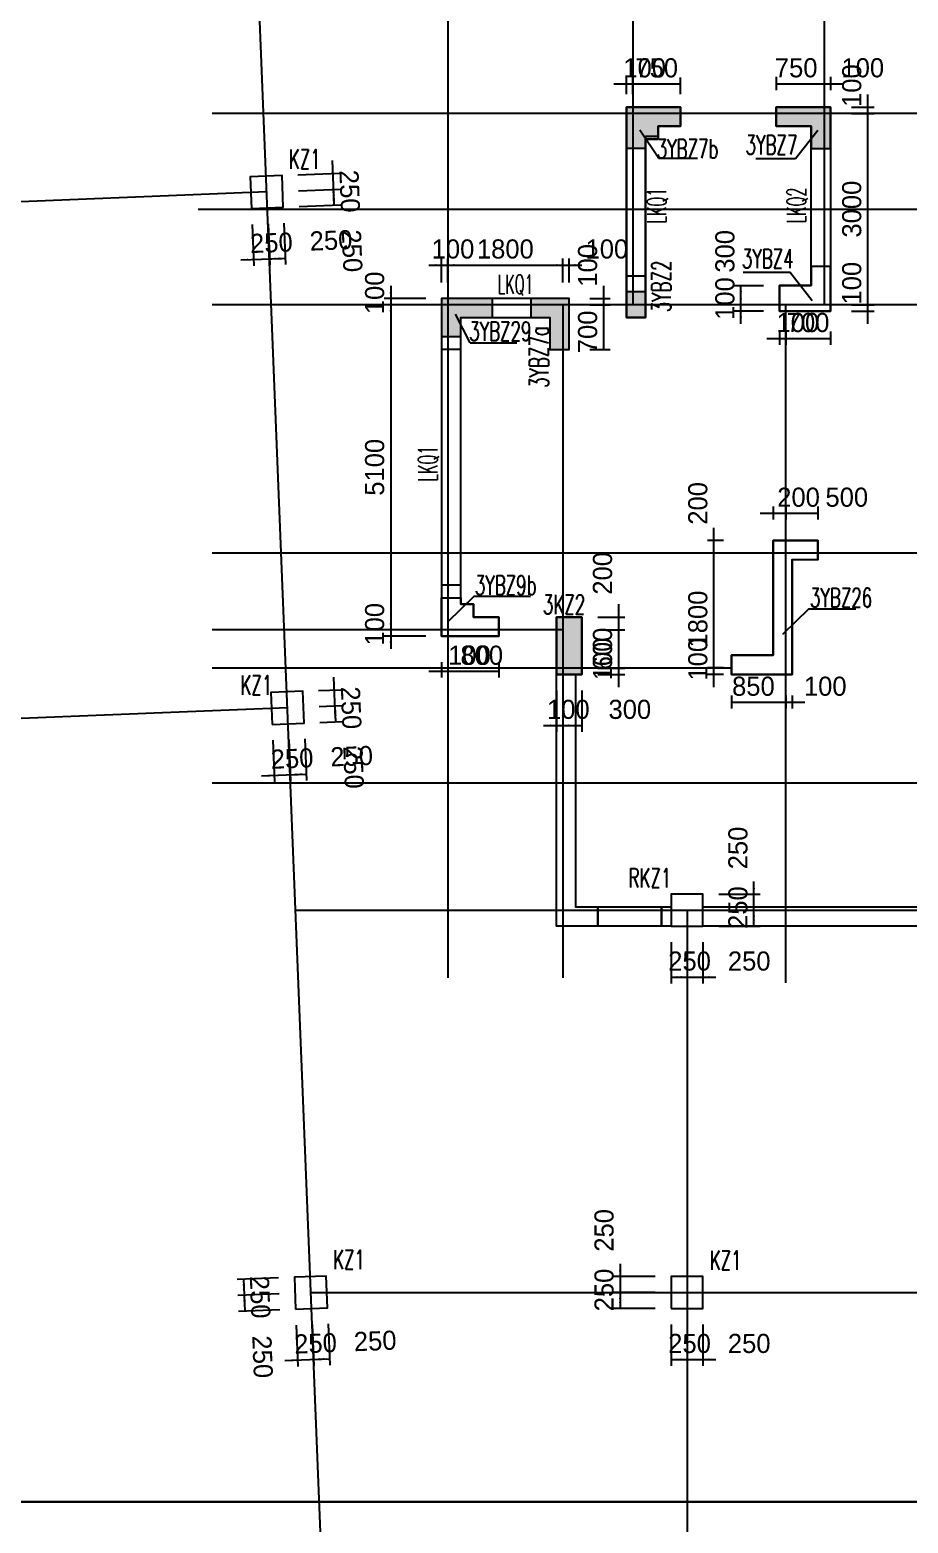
# Model space of a CAD drawing. Extents: x 387171 to 699106, y 11966 to 245688.
# Drawn here: x 484548 to 498327, y 203470 to 226901 of the extents above; entities that cross this region are included whole.
import ezdxf

# ---------------------------------------------------------------- set-up
doc = ezdxf.new("R2010")
doc.units = 0
doc.header["$LTSCALE"] = 100
doc.header["$MEASUREMENT"] = 0
doc.linetypes.add('DASHED', pattern=[19.05, 12.7, -6.35])
for name, color, linetype in [('22000', 2, 'Continuous'), ('b边缘构件', 235, 'Continuous'), ('COLU', 7, 'Continuous'), ('colu-主楼', 7, 'Continuous'), ('COLU_DASH', 9, 'DASHED'), ('DIM', 3, 'Continuous'), ('DOTE', 253, 'Continuous'), ('HATCH', 254, 'Continuous'), ('NUM', 7, 'Continuous'), ('Q-TEXT', 2, 'Continuous'), ('WALL', 3, 'Continuous'), ('wall-主楼', 2, 'Continuous'), ('Y阴影', 254, 'Continuous'), ('小尺寸', 4, 'Continuous'), ('柱', 2, 'Continuous'), ('边缘构件标注', 1, 'Continuous')]:
    doc.layers.add(name, color=color, linetype=linetype)
doc.styles.get("Standard").update_dxf_attribs({"font": 'standard'})
doc.styles.add('tk', font='tk')
doc.dimstyles.get("Standard").update_dxf_attribs({"dimtxt": 300, "dimasz": 100, "dimexe": 100, "dimexo": 250, "dimgap": 100, "dimtad": 0, "dimtoh": 1, "dimdec": 0, "dimdsep": 46, "dimcen": 0.09, "dimclrt": 7, "dimadec": 0, "dimazin": 0, "dimtfac": 1, "dimtdec": 4, "dimtofl": 0, "dimtmove": 0, "dimatfit": 3, "dimfxl": 1, "dimtolj": 1, "dimtzin": 0, "dimarcsym": 0})

# ---------------------------------------------------------------- blocks, each defined once
blk = doc.blocks.new('*D4600')
at = {"layer": '小尺寸', "color": 0, "linetype": 'ByBlock', "lineweight": -2}
for p, q in [((490759, 222587), (490109, 222587)), ((490209, 222587), (490209, 217487)), ((490759, 217487), (490109, 217487))]:
    blk.add_line(p, q, dxfattribs=at)
for points in [[(490209, 222587), (490226, 222487), (490193, 222487)], [(490209, 217487), (490193, 217587), (490226, 217587)]]:
    blk.add_solid(points, dxfattribs=at)
at = {"layer": '小尺寸', "color": 7, "linetype": 'Continuous', "lineweight": -2, "insert": (489959, 220037), "char_height": 300, "width": 775, "attachment_point": 5, "rotation": 90, "style": 'tk'}
blk.add_mtext('5100', dxfattribs=at)
blk = doc.blocks.new('*D931')
at = {"layer": '小尺寸', "color": 0, "linetype": 'ByBlock', "lineweight": -2}
for p, q in [((490209, 217687), (490209, 217187)), ((490759, 217487), (490109, 217487)), ((490759, 217387), (490109, 217387))]:
    blk.add_line(p, q, dxfattribs=at)
for points in [[(490209, 217487), (490193, 217587), (490226, 217587)], [(490209, 217387), (490226, 217287), (490193, 217287)]]:
    blk.add_solid(points, dxfattribs=at)
at = {"layer": '小尺寸', "color": 7, "linetype": 'Continuous', "lineweight": -2, "insert": (489959, 217574), "char_height": 300, "width": 476.67, "attachment_point": 5, "rotation": 90, "style": 'tk'}
blk.add_mtext('100', dxfattribs=at)
blk = doc.blocks.new('*D555')
at = {"layer": '小尺寸', "color": 0, "linetype": 'ByBlock', "lineweight": -2}
for p, q in [((491108, 222937), (491108, 223311)), ((492908, 222937), (492908, 223311)), ((491108, 223211), (492908, 223211))]:
    blk.add_line(p, q, dxfattribs=at)
for points in [[(491108, 223211), (491208, 223227), (491208, 223194)], [(492908, 223211), (492808, 223194), (492808, 223227)]]:
    blk.add_solid(points, dxfattribs=at)
at = {"layer": '小尺寸', "color": 7, "linetype": 'Continuous', "lineweight": -2, "insert": (492008, 223461), "char_height": 300, "width": 690, "attachment_point": 5, "style": 'tk'}
blk.add_mtext('1800', dxfattribs=at)
blk = doc.blocks.new('*D2531')
at = {"layer": '小尺寸', "color": 0, "linetype": 'ByBlock', "lineweight": -2}
for p, q in [((492908, 222937), (492908, 223311)), ((493008, 222937), (493008, 223311)), ((492708, 223211), (493208, 223211))]:
    blk.add_line(p, q, dxfattribs=at)
for points in [[(492908, 223211), (492808, 223194), (492808, 223227)], [(493008, 223211), (493108, 223227), (493108, 223194)]]:
    blk.add_solid(points, dxfattribs=at)
at = {"layer": '小尺寸', "color": 7, "linetype": 'Continuous', "lineweight": -2, "insert": (493601, 223461), "char_height": 300, "width": 476.67, "attachment_point": 5, "style": 'tk'}
blk.add_mtext('100', dxfattribs=at)
blk = doc.blocks.new('*D2086')
at = {"layer": '小尺寸', "color": 0, "linetype": 'ByBlock', "lineweight": -2}
for p, q in [((493458, 217687), (493884, 217687)), ((493784, 217887), (493784, 217287)), ((493458, 217487), (493884, 217487))]:
    blk.add_line(p, q, dxfattribs=at)
for points in [[(493784, 217687), (493767, 217787), (493801, 217787)], [(493784, 217487), (493801, 217387), (493767, 217387)]]:
    blk.add_solid(points, dxfattribs=at)
at = {"layer": '小尺寸', "color": 7, "linetype": 'Continuous', "lineweight": -2, "insert": (493534, 218373), "char_height": 300, "width": 566.67, "attachment_point": 5, "rotation": 90, "style": 'tk'}
blk.add_mtext('200', dxfattribs=at)
blk = doc.blocks.new('*D3045')
at = {"layer": '小尺寸', "color": 0, "linetype": 'ByBlock', "lineweight": -2}
for p, q in [((493458, 217487), (493884, 217487)), ((493784, 217487), (493784, 216887)), ((493458, 216887), (493884, 216887))]:
    blk.add_line(p, q, dxfattribs=at)
for points in [[(493784, 217487), (493801, 217387), (493767, 217387)], [(493784, 216887), (493767, 216987), (493801, 216987)]]:
    blk.add_solid(points, dxfattribs=at)
at = {"layer": '小尺寸', "color": 7, "linetype": 'Continuous', "lineweight": -2, "insert": (493534, 217187), "char_height": 300, "width": 556.67, "attachment_point": 5, "rotation": 90, "style": 'tk'}
blk.add_mtext('600', dxfattribs=at)
blk = doc.blocks.new('*D2911')
at = {"layer": '小尺寸', "color": 0, "linetype": 'ByBlock', "lineweight": -2}
for p, q in [((492809, 216537), (492809, 215887)), ((492909, 216537), (492909, 215887)), ((492609, 215987), (493109, 215987))]:
    blk.add_line(p, q, dxfattribs=at)
for points in [[(492809, 215987), (492709, 215971), (492709, 216004)], [(492909, 215987), (493009, 216004), (493009, 215971)]]:
    blk.add_solid(points, dxfattribs=at)
at = {"layer": '小尺寸', "color": 7, "linetype": 'Continuous', "lineweight": -2, "insert": (492996, 216237), "char_height": 300, "width": 476.67, "attachment_point": 5, "style": 'tk'}
blk.add_mtext('100', dxfattribs=at)
blk = doc.blocks.new('*D3071')
at = {"layer": '小尺寸', "color": 0, "linetype": 'ByBlock', "lineweight": -2}
for p, q in [((492909, 216537), (492909, 215887)), ((493209, 216537), (493209, 215887)), ((492909, 215987), (493209, 215987))]:
    blk.add_line(p, q, dxfattribs=at)
for points in [[(492909, 215987), (493009, 216004), (493009, 215971)], [(493209, 215987), (493109, 215971), (493109, 216004)]]:
    blk.add_solid(points, dxfattribs=at)
at = {"layer": '小尺寸', "color": 7, "linetype": 'Continuous', "lineweight": -2, "insert": (493961, 216237), "char_height": 300, "width": 566.67, "attachment_point": 5, "style": 'tk'}
blk.add_mtext('300', dxfattribs=at)
blk = doc.blocks.new('*D3020')
at = {"layer": '小尺寸', "color": 0, "linetype": 'ByBlock', "lineweight": -2}
for p, q in [((490209, 222887), (490209, 222387)), ((490759, 222687), (490109, 222687)), ((490759, 222587), (490109, 222587))]:
    blk.add_line(p, q, dxfattribs=at)
for points in [[(490209, 222687), (490193, 222787), (490226, 222787)], [(490209, 222587), (490226, 222487), (490193, 222487)]]:
    blk.add_solid(points, dxfattribs=at)
at = {"layer": '小尺寸', "color": 7, "linetype": 'Continuous', "lineweight": -2, "insert": (489959, 222774), "char_height": 300, "width": 476.67, "attachment_point": 5, "rotation": 90, "style": 'tk'}
blk.add_mtext('100', dxfattribs=at)
blk = doc.blocks.new('*D3769')
at = {"layer": '小尺寸', "color": 0, "linetype": 'ByBlock', "lineweight": -2}
for p, q in [((493550, 222887), (493550, 222388)), ((493334, 222687), (493650, 222687)), ((493334, 222588), (493650, 222588))]:
    blk.add_line(p, q, dxfattribs=at)
for points in [[(493550, 222687), (493533, 222787), (493566, 222787)], [(493550, 222588), (493566, 222488), (493533, 222488)]]:
    blk.add_solid(points, dxfattribs=at)
at = {"layer": '小尺寸', "color": 7, "linetype": 'Continuous', "lineweight": -2, "insert": (493300, 223206), "char_height": 300, "width": 476.67, "attachment_point": 5, "rotation": 90, "style": 'tk'}
blk.add_mtext('100', dxfattribs=at)
blk = doc.blocks.new('*D1310')
at = {"layer": '小尺寸', "color": 0, "linetype": 'ByBlock', "lineweight": -2}
for p, q in [((493334, 222588), (493650, 222588)), ((493550, 222588), (493550, 221887)), ((493334, 221887), (493650, 221887))]:
    blk.add_line(p, q, dxfattribs=at)
for points in [[(493550, 222588), (493566, 222488), (493533, 222488)], [(493550, 221887), (493533, 221987), (493566, 221987)]]:
    blk.add_solid(points, dxfattribs=at)
at = {"layer": '小尺寸', "color": 7, "linetype": 'Continuous', "lineweight": -2, "insert": (493300, 222162), "char_height": 300, "width": 566.67, "attachment_point": 5, "rotation": 90, "style": 'tk'}
blk.add_mtext('700', dxfattribs=at)
blk = doc.blocks.new('*D3514')
at = {"layer": '小尺寸', "color": 0, "linetype": 'ByBlock', "lineweight": -2}
for p, q in [((491008, 216980), (491008, 216737)), ((491108, 216980), (491108, 216737)), ((490808, 216837), (491308, 216837))]:
    blk.add_line(p, q, dxfattribs=at)
for points in [[(491008, 216837), (490908, 216821), (490908, 216854)], [(491108, 216837), (491208, 216854), (491208, 216821)]]:
    blk.add_solid(points, dxfattribs=at)
at = {"layer": '小尺寸', "color": 7, "linetype": 'Continuous', "lineweight": -2, "insert": (491446, 217087), "char_height": 300, "width": 476.67, "attachment_point": 5, "rotation": 0.0001, "style": 'tk'}
blk.add_mtext('100', dxfattribs=at)
blk = doc.blocks.new('*D1031')
at = {"layer": '小尺寸', "color": 0, "linetype": 'ByBlock', "lineweight": -2}
for p, q in [((491108, 216980), (491108, 216737)), ((491908, 216980), (491908, 216737)), ((491108, 216837), (491908, 216837))]:
    blk.add_line(p, q, dxfattribs=at)
for points in [[(491108, 216837), (491208, 216854), (491208, 216821)], [(491908, 216837), (491808, 216821), (491808, 216854)]]:
    blk.add_solid(points, dxfattribs=at)
at = {"layer": '小尺寸', "color": 7, "linetype": 'Continuous', "lineweight": -2, "insert": (491638, 217087), "char_height": 300, "width": 566.67, "attachment_point": 5, "rotation": 0.0001, "style": 'tk'}
blk.add_mtext('800', dxfattribs=at)
blk = doc.blocks.new('*D229')
at = {"layer": '小尺寸', "color": 0, "linetype": 'ByBlock', "lineweight": -2}
for p, q in [((497694, 222287), (497694, 222788)), ((497440, 222588), (497794, 222588)), ((497440, 222487), (497794, 222487))]:
    blk.add_line(p, q, dxfattribs=at)
for points in [[(497694, 222588), (497677, 222688), (497711, 222688)], [(497694, 222487), (497711, 222387), (497677, 222387)]]:
    blk.add_solid(points, dxfattribs=at)
at = {"layer": '小尺寸', "color": 7, "linetype": 'Continuous', "lineweight": -2, "insert": (497444, 222926), "char_height": 300, "width": 476.67, "attachment_point": 5, "rotation": 90, "style": 'tk'}
blk.add_mtext('100', dxfattribs=at)
blk = doc.blocks.new('*D1811')
at = {"layer": '小尺寸', "color": 0, "linetype": 'ByBlock', "lineweight": -2}
for p, q in [((497439, 225588), (497794, 225588)), ((497694, 222588), (497694, 225588)), ((497440, 222588), (497794, 222588))]:
    blk.add_line(p, q, dxfattribs=at)
for points in [[(497694, 225588), (497711, 225488), (497677, 225488)], [(497694, 222588), (497677, 222688), (497711, 222688)]]:
    blk.add_solid(points, dxfattribs=at)
at = {"layer": '小尺寸', "color": 7, "linetype": 'Continuous', "lineweight": -2, "insert": (497444, 224088), "char_height": 300, "width": 780, "attachment_point": 5, "rotation": 90, "style": 'tk'}
blk.add_mtext('3000', dxfattribs=at)
blk = doc.blocks.new('*D1537')
at = {"layer": '小尺寸', "color": 0, "linetype": 'ByBlock', "lineweight": -2}
for p, q in [((497694, 225388), (497694, 225888)), ((497440, 225688), (497794, 225688)), ((497439, 225588), (497794, 225588))]:
    blk.add_line(p, q, dxfattribs=at)
for points in [[(497694, 225688), (497677, 225788), (497711, 225788)], [(497694, 225588), (497711, 225488), (497677, 225488)]]:
    blk.add_solid(points, dxfattribs=at)
at = {"layer": '小尺寸', "color": 7, "linetype": 'Continuous', "lineweight": -2, "insert": (497444, 226026), "char_height": 300, "width": 476.67, "attachment_point": 5, "rotation": 90, "style": 'tk'}
blk.add_mtext('100', dxfattribs=at)
blk = doc.blocks.new('*D4731')
at = {"layer": '小尺寸', "color": 0, "linetype": 'ByBlock', "lineweight": -2}
for p, q in [((493908, 225891), (493908, 226153)), ((494008, 225891), (494008, 226153)), ((493708, 226053), (494208, 226053))]:
    blk.add_line(p, q, dxfattribs=at)
for points in [[(493908, 226053), (493808, 226036), (493808, 226069)], [(494008, 226053), (494108, 226069), (494108, 226036)]]:
    blk.add_solid(points, dxfattribs=at)
at = {"layer": '小尺寸', "color": 7, "linetype": 'Continuous', "lineweight": -2, "insert": (494194, 226303), "char_height": 300, "width": 476.67, "attachment_point": 5, "style": 'tk'}
blk.add_mtext('100', dxfattribs=at)
blk = doc.blocks.new('*D2613')
at = {"layer": '小尺寸', "color": 0, "linetype": 'ByBlock', "lineweight": -2}
for p, q in [((494008, 225891), (494008, 226153)), ((494758, 225891), (494758, 226153)), ((494008, 226053), (494758, 226053))]:
    blk.add_line(p, q, dxfattribs=at)
for points in [[(494008, 226053), (494108, 226069), (494108, 226036)], [(494758, 226053), (494658, 226036), (494658, 226069)]]:
    blk.add_solid(points, dxfattribs=at)
at = {"layer": '小尺寸', "color": 7, "linetype": 'Continuous', "lineweight": -2, "insert": (494383, 226303), "char_height": 300, "width": 566.67, "attachment_point": 5, "style": 'tk'}
blk.add_mtext('750', dxfattribs=at)
blk = doc.blocks.new('*D1106')
at = {"layer": '小尺寸', "color": 0, "linetype": 'ByBlock', "lineweight": -2}
for p, q in [((496308, 222166), (496308, 221957)), ((496408, 222166), (496408, 221957)), ((496108, 222057), (496608, 222057))]:
    blk.add_line(p, q, dxfattribs=at)
for points in [[(496308, 222057), (496208, 222041), (496208, 222074)], [(496408, 222057), (496508, 222074), (496508, 222041)]]:
    blk.add_solid(points, dxfattribs=at)
at = {"layer": '小尺寸', "color": 7, "linetype": 'Continuous', "lineweight": -2, "insert": (496597, 222307), "char_height": 300, "width": 476.67, "attachment_point": 5, "style": 'tk'}
blk.add_mtext('100', dxfattribs=at)
blk = doc.blocks.new('*D2337')
at = {"layer": '小尺寸', "color": 0, "linetype": 'ByBlock', "lineweight": -2}
for p, q in [((496408, 222166), (496408, 221957)), ((497108, 222166), (497108, 221957)), ((496408, 222057), (497108, 222057))]:
    blk.add_line(p, q, dxfattribs=at)
for points in [[(496408, 222057), (496508, 222074), (496508, 222041)], [(497108, 222057), (497008, 222041), (497008, 222074)]]:
    blk.add_solid(points, dxfattribs=at)
at = {"layer": '小尺寸', "color": 7, "linetype": 'Continuous', "lineweight": -2, "insert": (496758, 222307), "char_height": 300, "width": 566.67, "attachment_point": 5, "style": 'tk'}
blk.add_mtext('700', dxfattribs=at)
blk = doc.blocks.new('*D697')
at = {"layer": '小尺寸', "color": 0, "linetype": 'ByBlock', "lineweight": -2}
for p, q in [((497008, 226162), (497008, 225954)), ((497108, 226162), (497108, 225954)), ((496808, 226054), (497308, 226054))]:
    blk.add_line(p, q, dxfattribs=at)
for points in [[(497008, 226054), (496908, 226037), (496908, 226070)], [(497108, 226054), (497208, 226070), (497208, 226037)]]:
    blk.add_solid(points, dxfattribs=at)
at = {"layer": '小尺寸', "color": 7, "linetype": 'Continuous', "lineweight": -2, "insert": (497616, 226304), "char_height": 300, "width": 476.67, "attachment_point": 5, "style": 'tk'}
blk.add_mtext('100', dxfattribs=at)
blk = doc.blocks.new('*D3155')
at = {"layer": '小尺寸', "color": 0, "linetype": 'ByBlock', "lineweight": -2}
for p, q in [((496258, 226162), (496258, 225954)), ((497008, 226162), (497008, 225954)), ((496258, 226054), (497008, 226054))]:
    blk.add_line(p, q, dxfattribs=at)
for points in [[(496258, 226054), (496358, 226070), (496358, 226037)], [(497008, 226054), (496908, 226037), (496908, 226070)]]:
    blk.add_solid(points, dxfattribs=at)
at = {"layer": '小尺寸', "color": 7, "linetype": 'Continuous', "lineweight": -2, "insert": (496571, 226304), "char_height": 300, "width": 566.67, "attachment_point": 5, "style": 'tk'}
blk.add_mtext('750', dxfattribs=at)
blk = doc.blocks.new('*D3265')
at = {"layer": '小尺寸', "color": 0, "linetype": 'ByBlock', "lineweight": -2}
for p, q in [((496008, 219316), (496608, 219316)), ((496208, 219424), (496208, 219216)), ((496408, 219424), (496408, 219216))]:
    blk.add_line(p, q, dxfattribs=at)
for points in [[(496208, 219316), (496108, 219299), (496108, 219332)], [(496408, 219316), (496508, 219332), (496508, 219299)]]:
    blk.add_solid(points, dxfattribs=at)
at = {"layer": '小尺寸', "color": 7, "linetype": 'Continuous', "lineweight": -2, "insert": (496608, 219566), "char_height": 300, "width": 566.67, "attachment_point": 5, "style": 'tk'}
blk.add_mtext('200', dxfattribs=at)
blk = doc.blocks.new('*D2875')
at = {"layer": '小尺寸', "color": 0, "linetype": 'ByBlock', "lineweight": -2}
for p, q in [((496408, 219424), (496408, 219216)), ((496408, 219316), (496908, 219316)), ((496908, 219424), (496908, 219216))]:
    blk.add_line(p, q, dxfattribs=at)
for points in [[(496408, 219316), (496508, 219332), (496508, 219299)], [(496908, 219316), (496808, 219299), (496808, 219332)]]:
    blk.add_solid(points, dxfattribs=at)
at = {"layer": '小尺寸', "color": 7, "linetype": 'Continuous', "lineweight": -2, "insert": (497365, 219566), "char_height": 300, "width": 566.67, "attachment_point": 5, "style": 'tk'}
blk.add_mtext('500', dxfattribs=at)
blk = doc.blocks.new('*D2907')
at = {"layer": '小尺寸', "color": 0, "linetype": 'ByBlock', "lineweight": -2}
for p, q in [((496208, 216350), (496708, 216350)), ((496408, 216459), (496408, 216250)), ((496508, 216459), (496508, 216250))]:
    blk.add_line(p, q, dxfattribs=at)
for points in [[(496408, 216350), (496308, 216333), (496308, 216367)], [(496508, 216350), (496608, 216367), (496608, 216333)]]:
    blk.add_solid(points, dxfattribs=at)
at = {"layer": '小尺寸', "color": 7, "linetype": 'Continuous', "lineweight": -2, "insert": (497027, 216600), "char_height": 300, "width": 476.67, "attachment_point": 5, "style": 'tk'}
blk.add_mtext('100', dxfattribs=at)
blk = doc.blocks.new('*D2771')
at = {"layer": '小尺寸', "color": 0, "linetype": 'ByBlock', "lineweight": -2}
for p, q in [((495558, 216459), (495558, 216250)), ((495558, 216350), (496408, 216350)), ((496408, 216459), (496408, 216250))]:
    blk.add_line(p, q, dxfattribs=at)
for points in [[(495558, 216350), (495658, 216367), (495658, 216333)], [(496408, 216350), (496308, 216333), (496308, 216367)]]:
    blk.add_solid(points, dxfattribs=at)
at = {"layer": '小尺寸', "color": 7, "linetype": 'Continuous', "lineweight": -2, "insert": (495900, 216600), "char_height": 300, "width": 566.67, "attachment_point": 5, "style": 'tk'}
blk.add_mtext('850', dxfattribs=at)
blk = doc.blocks.new('*D3823')
at = {"layer": '小尺寸', "color": 0, "linetype": 'ByBlock', "lineweight": -2}
for p, q in [((496058, 222887), (495604, 222887)), ((495704, 222587), (495704, 222887)), ((496058, 222587), (495604, 222587))]:
    blk.add_line(p, q, dxfattribs=at)
for points in [[(495704, 222887), (495721, 222787), (495688, 222787)], [(495704, 222587), (495688, 222687), (495721, 222687)]]:
    blk.add_solid(points, dxfattribs=at)
at = {"layer": '小尺寸', "color": 7, "linetype": 'Continuous', "lineweight": -2, "insert": (495454, 223426), "char_height": 300, "width": 566.67, "attachment_point": 5, "rotation": 90, "style": 'tk'}
blk.add_mtext('300', dxfattribs=at)
blk = doc.blocks.new('*D3691')
at = {"layer": '小尺寸', "color": 0, "linetype": 'ByBlock', "lineweight": -2}
for p, q in [((495704, 222287), (495704, 222787)), ((496058, 222587), (495604, 222587)), ((496058, 222487), (495604, 222487))]:
    blk.add_line(p, q, dxfattribs=at)
for points in [[(495704, 222587), (495688, 222687), (495721, 222687)], [(495704, 222487), (495721, 222387), (495688, 222387)]]:
    blk.add_solid(points, dxfattribs=at)
at = {"layer": '小尺寸', "color": 7, "linetype": 'Continuous', "lineweight": -2, "insert": (495454, 222685), "char_height": 300, "width": 476.67, "attachment_point": 5, "rotation": 90, "style": 'tk'}
blk.add_mtext('100', dxfattribs=at)
blk = doc.blocks.new('*D3700')
at = {"layer": '小尺寸', "color": 0, "linetype": 'ByBlock', "lineweight": -2}
for p, q in [((493784, 217087), (493784, 216587)), ((493458, 216887), (493884, 216887)), ((493458, 216787), (493884, 216787))]:
    blk.add_line(p, q, dxfattribs=at)
for points in [[(493784, 216887), (493767, 216987), (493801, 216987)], [(493784, 216787), (493801, 216687), (493767, 216687)]]:
    blk.add_solid(points, dxfattribs=at)
at = {"layer": '小尺寸', "color": 7, "linetype": 'Continuous', "lineweight": -2, "insert": (493534, 217030), "char_height": 300, "width": 476.67, "attachment_point": 5, "rotation": 90, "style": 'tk'}
blk.add_mtext('100', dxfattribs=at)
blk = doc.blocks.new('*D4421')
at = {"layer": '小尺寸', "color": 0, "linetype": 'ByBlock', "lineweight": -2}
for p, q in [((495279, 216587), (495279, 217088)), ((495432, 216888), (495179, 216888)), ((495432, 216787), (495179, 216787))]:
    blk.add_line(p, q, dxfattribs=at)
for points in [[(495279, 216888), (495262, 216988), (495295, 216988)], [(495279, 216787), (495295, 216687), (495262, 216687)]]:
    blk.add_solid(points, dxfattribs=at)
at = {"layer": '小尺寸', "color": 7, "linetype": 'Continuous', "lineweight": -2, "insert": (495029, 217025), "char_height": 300, "width": 476.67, "attachment_point": 5, "rotation": 89.9983, "style": 'tk'}
blk.add_mtext('100', dxfattribs=at)
blk = doc.blocks.new('*D4089')
at = {"layer": '小尺寸', "color": 0, "linetype": 'ByBlock', "lineweight": -2}
for p, q in [((495432, 218688), (495179, 218688)), ((495279, 216888), (495279, 218688)), ((495432, 216888), (495179, 216888))]:
    blk.add_line(p, q, dxfattribs=at)
for points in [[(495279, 218688), (495295, 218588), (495262, 218588)], [(495279, 216888), (495262, 216988), (495295, 216988)]]:
    blk.add_solid(points, dxfattribs=at)
at = {"layer": '小尺寸', "color": 7, "linetype": 'Continuous', "lineweight": -2, "insert": (495029, 217656), "char_height": 300, "width": 690, "attachment_point": 5, "rotation": 89.9999, "style": 'tk'}
blk.add_mtext('1800', dxfattribs=at)
blk = doc.blocks.new('*D258')
at = {"layer": '小尺寸', "color": 0, "linetype": 'ByBlock', "lineweight": -2}
for p, q in [((495279, 218488), (495279, 219088)), ((495432, 218888), (495179, 218888)), ((495432, 218688), (495179, 218688))]:
    blk.add_line(p, q, dxfattribs=at)
for points in [[(495279, 218888), (495262, 218988), (495295, 218988)], [(495279, 218688), (495295, 218588), (495262, 218588)]]:
    blk.add_solid(points, dxfattribs=at)
at = {"layer": '小尺寸', "color": 7, "linetype": 'Continuous', "lineweight": -2, "insert": (495029, 219471), "char_height": 300, "width": 566.67, "attachment_point": 5, "rotation": 89.9991, "style": 'tk'}
blk.add_mtext('200', dxfattribs=at)
blk = doc.blocks.new('*D1279')
at = {"layer": '小尺寸', "color": 0, "linetype": 'ByBlock', "lineweight": -2}
for p, q in [((491008, 222937), (491008, 223311)), ((491108, 222937), (491108, 223311)), ((490808, 223211), (491308, 223211))]:
    blk.add_line(p, q, dxfattribs=at)
for points in [[(491008, 223211), (490908, 223194), (490908, 223227)], [(491108, 223211), (491208, 223227), (491208, 223194)]]:
    blk.add_solid(points, dxfattribs=at)
at = {"layer": '小尺寸', "color": 7, "linetype": 'Continuous', "lineweight": -2, "insert": (491187, 223461), "char_height": 300, "width": 476.67, "attachment_point": 5, "style": 'tk'}
blk.add_mtext('100', dxfattribs=at)
blk = doc.blocks.new('*D1127')
at = {"layer": 'DIM', "color": 0, "linetype": 'ByBlock', "lineweight": -2}
for p, q in [((488360, 215754), (488386, 215104)), ((488610, 215764), (488636, 215114)), ((488182, 215196), (488832, 215222))]:
    blk.add_line(p, q, dxfattribs=at)
for points in [[(488382, 215204), (488283, 215184), (488281, 215217)], [(488632, 215214), (488731, 215235), (488732, 215202)]]:
    blk.add_solid(points, dxfattribs=at)
at = {"layer": 'DIM', "color": 7, "linetype": 'Continuous', "lineweight": -2, "insert": (488662, 215466), "char_height": 300, "width": 566.67, "attachment_point": 5, "rotation": 2.2988, "style": 'tk'}
blk.add_mtext('250', dxfattribs=at)
blk = doc.blocks.new('*D2013')
at = {"layer": 'DIM', "color": 0, "linetype": 'ByBlock', "lineweight": -2}
for p, q in [((488610, 215764), (488636, 215114)), ((488860, 215774), (488886, 215124)), ((488632, 215214), (488882, 215224))]:
    blk.add_line(p, q, dxfattribs=at)
for points in [[(488632, 215214), (488731, 215235), (488732, 215202)], [(488882, 215224), (488782, 215204), (488781, 215237)]]:
    blk.add_solid(points, dxfattribs=at)
at = {"layer": 'DIM', "color": 7, "linetype": 'Continuous', "lineweight": -2, "insert": (489597, 215503), "char_height": 300, "width": 566.67, "attachment_point": 5, "rotation": 2.2988, "style": 'tk'}
blk.add_mtext('250', dxfattribs=at)
blk = doc.blocks.new('*D1898')
at = {"layer": 'DIM', "color": 0, "linetype": 'ByBlock', "lineweight": -2}
for p, q in [((489089, 216284), (489437, 216297)), ((489347, 216044), (489337, 216293)), ((489099, 216034), (489447, 216048))]:
    blk.add_line(p, q, dxfattribs=at)
for points in [[(489337, 216293), (489358, 216194), (489324, 216193)], [(489347, 216044), (489326, 216143), (489360, 216144)]]:
    blk.add_solid(points, dxfattribs=at)
at = {"layer": 'DIM', "color": 7, "linetype": 'Continuous', "lineweight": -2, "insert": (489626, 215328), "char_height": 300, "width": 566.67, "attachment_point": 5, "rotation": 272.2988, "style": 'tk'}
blk.add_mtext('250', dxfattribs=at)
blk = doc.blocks.new('*D2759')
at = {"layer": 'DIM', "color": 0, "linetype": 'ByBlock', "lineweight": -2}
for p, q in [((489345, 216094), (489319, 216743)), ((489079, 216533), (489427, 216547)), ((489089, 216284), (489437, 216297))]:
    blk.add_line(p, q, dxfattribs=at)
for points in [[(489327, 216543), (489306, 216643), (489339, 216644)], [(489337, 216293), (489358, 216194), (489324, 216193)]]:
    blk.add_solid(points, dxfattribs=at)
at = {"layer": 'DIM', "color": 7, "linetype": 'Continuous', "lineweight": -2, "insert": (489588, 216263), "char_height": 300, "width": 566.67, "attachment_point": 5, "rotation": 272.2988, "style": 'tk'}
blk.add_mtext('250', dxfattribs=at)
blk = doc.blocks.new('*D2467')
at = {"layer": 'DIM', "color": 0, "linetype": 'ByBlock', "lineweight": -2}
for p, q in [((494608, 212588), (494608, 211938)), ((494858, 212588), (494858, 211938)), ((494608, 212038), (494858, 212038))]:
    blk.add_line(p, q, dxfattribs=at)
for points in [[(494608, 212038), (494708, 212055), (494708, 212021)], [(494858, 212038), (494758, 212021), (494758, 212055)]]:
    blk.add_solid(points, dxfattribs=at)
at = {"layer": 'DIM', "color": 7, "linetype": 'Continuous', "lineweight": -2, "insert": (494898, 212288), "char_height": 300, "width": 566.67, "attachment_point": 5, "style": 'tk'}
blk.add_mtext('250', dxfattribs=at)
blk = doc.blocks.new('*D2345')
at = {"layer": 'DIM', "color": 0, "linetype": 'ByBlock', "lineweight": -2}
for p, q in [((494858, 212588), (494858, 211938)), ((495108, 212588), (495108, 211938)), ((494658, 212038), (495308, 212038))]:
    blk.add_line(p, q, dxfattribs=at)
for points in [[(494858, 212038), (494758, 212021), (494758, 212055)], [(495108, 212038), (495208, 212055), (495208, 212021)]]:
    blk.add_solid(points, dxfattribs=at)
at = {"layer": 'DIM', "color": 7, "linetype": 'Continuous', "lineweight": -2, "insert": (495834, 212288), "char_height": 300, "width": 566.67, "attachment_point": 5, "style": 'tk'}
blk.add_mtext('250', dxfattribs=at)
blk = doc.blocks.new('*D3303')
at = {"layer": 'DIM', "color": 0, "linetype": 'ByBlock', "lineweight": -2}
for p, q in [((495358, 213088), (496008, 213088)), ((495908, 212838), (495908, 213088)), ((495358, 212838), (496008, 212838))]:
    blk.add_line(p, q, dxfattribs=at)
for points in [[(495908, 213088), (495925, 212988), (495891, 212988)], [(495908, 212838), (495891, 212938), (495925, 212938)]]:
    blk.add_solid(points, dxfattribs=at)
at = {"layer": 'DIM', "color": 7, "linetype": 'Continuous', "lineweight": -2, "insert": (495658, 213128), "char_height": 300, "width": 566.67, "attachment_point": 5, "rotation": 90, "style": 'tk'}
blk.add_mtext('250', dxfattribs=at)
blk = doc.blocks.new('*D2944')
at = {"layer": 'DIM', "color": 0, "linetype": 'ByBlock', "lineweight": -2}
for p, q in [((495908, 212888), (495908, 213538)), ((495358, 213338), (496008, 213338)), ((495358, 213088), (496008, 213088))]:
    blk.add_line(p, q, dxfattribs=at)
for points in [[(495908, 213338), (495891, 213438), (495925, 213438)], [(495908, 213088), (495925, 212988), (495891, 212988)]]:
    blk.add_solid(points, dxfattribs=at)
at = {"layer": 'DIM', "color": 7, "linetype": 'Continuous', "lineweight": -2, "insert": (495658, 214064), "char_height": 300, "width": 566.67, "attachment_point": 5, "rotation": 90, "style": 'tk'}
blk.add_mtext('250', dxfattribs=at)
blk = doc.blocks.new('*D3985')
at = {"layer": 'DIM', "color": 0, "linetype": 'ByBlock', "lineweight": -2}
for p, q in [((488035, 223847), (488061, 223198)), ((488285, 223857), (488311, 223208)), ((487857, 223290), (488507, 223316))]:
    blk.add_line(p, q, dxfattribs=at)
for points in [[(488057, 223298), (487958, 223277), (487957, 223310)], [(488307, 223308), (488406, 223328), (488408, 223295)]]:
    blk.add_solid(points, dxfattribs=at)
at = {"layer": 'DIM', "color": 7, "linetype": 'Continuous', "lineweight": -2, "insert": (488337, 223559), "char_height": 300, "width": 566.67, "attachment_point": 5, "rotation": 2.2988, "style": 'tk'}
blk.add_mtext('250', dxfattribs=at)
blk = doc.blocks.new('*D3727')
at = {"layer": 'DIM', "color": 0, "linetype": 'ByBlock', "lineweight": -2}
for p, q in [((488285, 223857), (488311, 223208)), ((488535, 223867), (488561, 223218)), ((488307, 223308), (488557, 223318))]:
    blk.add_line(p, q, dxfattribs=at)
for points in [[(488307, 223308), (488406, 223328), (488408, 223295)], [(488557, 223318), (488457, 223297), (488456, 223330)]]:
    blk.add_solid(points, dxfattribs=at)
at = {"layer": 'DIM', "color": 7, "linetype": 'Continuous', "lineweight": -2, "insert": (489273, 223597), "char_height": 300, "width": 566.67, "attachment_point": 5, "rotation": 2.2988, "style": 'tk'}
blk.add_mtext('250', dxfattribs=at)
blk = doc.blocks.new('*D4507')
at = {"layer": 'DIM', "color": 0, "linetype": 'ByBlock', "lineweight": -2}
for p, q in [((488764, 224377), (489414, 224403)), ((489324, 224149), (489314, 224399)), ((488774, 224127), (489424, 224153))]:
    blk.add_line(p, q, dxfattribs=at)
for points in [[(489314, 224399), (489335, 224300), (489301, 224298)], [(489324, 224149), (489303, 224249), (489337, 224250)]]:
    blk.add_solid(points, dxfattribs=at)
at = {"layer": 'DIM', "color": 7, "linetype": 'Continuous', "lineweight": -2, "insert": (489603, 223433), "char_height": 300, "width": 566.67, "attachment_point": 5, "rotation": 272.2988, "style": 'tk'}
blk.add_mtext('250', dxfattribs=at)
blk = doc.blocks.new('*D4450')
at = {"layer": 'DIM', "color": 0, "linetype": 'ByBlock', "lineweight": -2}
for p, q in [((489322, 224199), (489296, 224849)), ((488754, 224627), (489404, 224653)), ((488764, 224377), (489414, 224403))]:
    blk.add_line(p, q, dxfattribs=at)
for points in [[(489304, 224649), (489283, 224748), (489317, 224749)], [(489314, 224399), (489335, 224300), (489301, 224298)]]:
    blk.add_solid(points, dxfattribs=at)
at = {"layer": 'DIM', "color": 7, "linetype": 'Continuous', "lineweight": -2, "insert": (489565, 224369), "char_height": 300, "width": 566.67, "attachment_point": 5, "rotation": 272.2988, "style": 'tk'}
blk.add_mtext('250', dxfattribs=at)
blk = doc.blocks.new('*D2599')
at = {"layer": 'DIM', "color": 0, "linetype": 'ByBlock', "lineweight": -2}
for p, q in [((493808, 207538), (493808, 206888)), ((494358, 207338), (493708, 207338)), ((494358, 207088), (493708, 207088))]:
    blk.add_line(p, q, dxfattribs=at)
for points in [[(493808, 207338), (493791, 207438), (493825, 207438)], [(493808, 207088), (493825, 206988), (493791, 206988)]]:
    blk.add_solid(points, dxfattribs=at)
at = {"layer": 'DIM', "color": 7, "linetype": 'Continuous', "lineweight": -2, "insert": (493558, 208064), "char_height": 300, "width": 566.67, "attachment_point": 5, "rotation": 90, "style": 'tk'}
blk.add_mtext('250', dxfattribs=at)
blk = doc.blocks.new('*D2465')
at = {"layer": 'DIM', "color": 0, "linetype": 'ByBlock', "lineweight": -2}
for p, q in [((494358, 207088), (493708, 207088)), ((493808, 207088), (493808, 206838)), ((494358, 206838), (493708, 206838))]:
    blk.add_line(p, q, dxfattribs=at)
for points in [[(493808, 207088), (493825, 206988), (493791, 206988)], [(493808, 206838), (493791, 206938), (493825, 206938)]]:
    blk.add_solid(points, dxfattribs=at)
at = {"layer": 'DIM', "color": 7, "linetype": 'Continuous', "lineweight": -2, "insert": (493558, 207128), "char_height": 300, "width": 566.67, "attachment_point": 5, "rotation": 90, "style": 'tk'}
blk.add_mtext('250', dxfattribs=at)
blk = doc.blocks.new('*D3410')
at = {"layer": 'DIM', "color": 0, "linetype": 'ByBlock', "lineweight": -2}
for p, q in [((494608, 206588), (494608, 205938)), ((494858, 206588), (494858, 205938)), ((494608, 206038), (494858, 206038))]:
    blk.add_line(p, q, dxfattribs=at)
for points in [[(494608, 206038), (494708, 206055), (494708, 206021)], [(494858, 206038), (494758, 206021), (494758, 206055)]]:
    blk.add_solid(points, dxfattribs=at)
at = {"layer": 'DIM', "color": 7, "linetype": 'Continuous', "lineweight": -2, "insert": (494898, 206288), "char_height": 300, "width": 566.67, "attachment_point": 5, "style": 'tk'}
blk.add_mtext('250', dxfattribs=at)
blk = doc.blocks.new('*D2259')
at = {"layer": 'DIM', "color": 0, "linetype": 'ByBlock', "lineweight": -2}
for p, q in [((494858, 206588), (494858, 205938)), ((495108, 206588), (495108, 205938)), ((494658, 206038), (495308, 206038))]:
    blk.add_line(p, q, dxfattribs=at)
for points in [[(494858, 206038), (494758, 206021), (494758, 206055)], [(495108, 206038), (495208, 206055), (495208, 206021)]]:
    blk.add_solid(points, dxfattribs=at)
at = {"layer": 'DIM', "color": 7, "linetype": 'Continuous', "lineweight": -2, "insert": (495834, 206288), "char_height": 300, "width": 566.67, "attachment_point": 5, "style": 'tk'}
blk.add_mtext('250', dxfattribs=at)
blk = doc.blocks.new('*D2629')
at = {"layer": 'DIM', "color": 0, "linetype": 'ByBlock', "lineweight": -2}
for p, q in [((488448, 207318), (487799, 207292)), ((487899, 207296), (487909, 207046)), ((488458, 207068), (487809, 207042))]:
    blk.add_line(p, q, dxfattribs=at)
for points in [[(487899, 207296), (487919, 207196), (487886, 207195)], [(487909, 207046), (487888, 207145), (487922, 207146)]]:
    blk.add_solid(points, dxfattribs=at)
at = {"layer": 'DIM', "color": 7, "linetype": 'Continuous', "lineweight": -2, "insert": (488160, 207016), "char_height": 300, "width": 566.67, "attachment_point": 5, "rotation": 272.2988, "style": 'tk'}
blk.add_mtext('250', dxfattribs=at)
blk = doc.blocks.new('*D2262')
at = {"layer": 'DIM', "color": 0, "linetype": 'ByBlock', "lineweight": -2}
for p, q in [((488458, 207068), (487809, 207042)), ((487909, 207046), (487919, 206796)), ((488468, 206818), (487819, 206792))]:
    blk.add_line(p, q, dxfattribs=at)
for points in [[(487909, 207046), (487930, 206947), (487896, 206945)], [(487919, 206796), (487898, 206895), (487932, 206897)]]:
    blk.add_solid(points, dxfattribs=at)
at = {"layer": 'DIM', "color": 7, "linetype": 'Continuous', "lineweight": -2, "insert": (488198, 206080), "char_height": 300, "width": 566.67, "attachment_point": 5, "rotation": 272.2988, "style": 'tk'}
blk.add_mtext('250', dxfattribs=at)
blk = doc.blocks.new('*D3227')
at = {"layer": 'DIM', "color": 0, "linetype": 'ByBlock', "lineweight": -2}
for p, q in [((488728, 206578), (488754, 205929)), ((488978, 206588), (489004, 205939)), ((488551, 206021), (489200, 206047))]:
    blk.add_line(p, q, dxfattribs=at)
for points in [[(488750, 206029), (488651, 206008), (488650, 206041)], [(489000, 206039), (489099, 206059), (489101, 206026)]]:
    blk.add_solid(points, dxfattribs=at)
at = {"layer": 'DIM', "color": 7, "linetype": 'Continuous', "lineweight": -2, "insert": (489030, 206290), "char_height": 300, "width": 566.67, "attachment_point": 5, "rotation": 2.2988, "style": 'tk'}
blk.add_mtext('250', dxfattribs=at)
blk = doc.blocks.new('*D3104')
at = {"layer": 'DIM', "color": 0, "linetype": 'ByBlock', "lineweight": -2}
for p, q in [((488978, 206588), (489004, 205939)), ((489228, 206598), (489254, 205949)), ((489000, 206039), (489250, 206049))]:
    blk.add_line(p, q, dxfattribs=at)
for points in [[(489000, 206039), (489099, 206059), (489101, 206026)], [(489250, 206049), (489151, 206028), (489149, 206061)]]:
    blk.add_solid(points, dxfattribs=at)
at = {"layer": 'DIM', "color": 7, "linetype": 'Continuous', "lineweight": -2, "insert": (489966, 206328), "char_height": 300, "width": 566.67, "attachment_point": 5, "rotation": 2.2988, "style": 'tk'}
blk.add_mtext('250', dxfattribs=at)
blk = doc.blocks.new('后浇带现场')
at = {"color": 6, "lineweight": 30}
blk.add_lwpolyline([(660511, 730049), (710056, 730049), (710057, 730849), (660479, 730849)], dxfattribs=at)

msp = doc.modelspace()

# ---------------------------------------------------------------- hatches: boundary and pattern name
at = {"layer": 'HATCH'}
msp.add_hatch(color=256, dxfattribs=at).paths.add_polyline_path([(493208.1, 217687.4), (493208.1, 216787.4), (492808.1, 216787.4), (492808.1, 217687.4)], flags=0)
at = {"layer": 'Y阴影'}
for points in [[(494758.1, 225388), (494408.1, 225387.9), (494408.1, 225187.9), (494208.1, 225187.9), (494208.1, 225037.7), (493908.1, 225037.7), (493908.1, 225688), (494508.1, 225688), (494758.1, 225688)], [(496258.1, 225688), (496258.1, 225387.8), (496808.1, 225387.8), (496808.1, 225037.8), (497108.1, 225037.8), (497108.1, 225688)], [(491008.1, 222687.3), (491008.1, 222087.4), (491308.1, 222087.4), (491308.1, 222387.4), (491808.1, 222387.4), (491808.1, 222687.3)], [(492408.1, 222687.3), (492408.1, 222387.4), (492708.1, 222387.4), (492708.1, 221887.4), (493008.1, 221887.4), (493008.1, 222687.3)], [(493908.1, 222788), (493908.1, 222388), (494208.1, 222388), (494208.1, 222788)]]:
    msp.add_hatch(color=256, dxfattribs=at).paths.add_polyline_path(points, flags=0)
h = msp.add_hatch(dxfattribs=at)
h.set_pattern_fill('ANSI31', color=256, scale=25, style=0)
h.set_pattern_definition([])
h.paths.add_polyline_path([(496308.1, 222887.4), (496308.1, 222487.4), (497108.1, 222487.4), (497108.1, 223187.4), (496808.1, 223187.4), (496808.1, 222887.4)], flags=0)
h = msp.add_hatch(dxfattribs=at)
h.set_pattern_fill('ANSI31', color=256, scale=25, style=0)
h.set_pattern_definition([])
h.paths.add_polyline_path([(496908.1, 218887.4), (496908.1, 218587.4), (496508.1, 218587.4), (496508.1, 216787.4), (495558.1, 216787.4), (495558.1, 217087.4), (496208, 217087.4), (496208, 218887.4)], flags=0)
h = msp.add_hatch(dxfattribs=at)
h.set_pattern_fill('ANSI31', color=256, scale=25, style=0)
h.set_pattern_definition([])
h.paths.add_polyline_path([(491308.1, 217987.4), (491308.1, 217887.9), (491508.1, 217887.9), (491508.1, 217687.4), (491908.1, 217687.4), (491908.1, 217387.4), (491008.1, 217387.4), (491008.1, 217987.4)], flags=0)

# ---------------------------------------------------------------- linework, layer by layer
at = {"layer": '22000', "linetype": 'Continuous'}
msp.add_lwpolyline([(493908.1, 225687.9), (494758.1, 225688), (494758.1, 225387.9), (494408.1, 225387.9), (494408.1, 225226.3), (494208.1, 225226.3), (494208.1, 222388), (493908.1, 222388), (493908.1, 225687.9)], dxfattribs=at)
at = {"layer": 'b边缘构件'}
for points in [[(494758.1, 225388), (494408.1, 225387.9), (494408.1, 225187.9), (494208.1, 225187.9), (494208.1, 225037.7), (493908.1, 225037.7), (493908.1, 225688), (494508.1, 225688), (494758.1, 225688)], [(496908.1, 218887.4), (496908.1, 218587.4), (496508.1, 218587.4), (496508.1, 216787.4), (495558.1, 216787.4), (495558.1, 217087.4), (496208, 217087.4), (496208, 218887.4)], [(491308.1, 217987.4), (491308.1, 217887.9), (491508.1, 217887.9), (491508.1, 217687.4), (491908.1, 217687.4), (491908.1, 217387.4), (491008.1, 217387.4), (491008.1, 217987.4)]]:
    msp.add_lwpolyline(points, close=True, dxfattribs=at)
for points in [[(496258.1, 225688), (496258.1, 225387.8), (496808.1, 225387.8), (496808.1, 225037.8), (497108.1, 225037.8), (497108.1, 225688), (496258.1, 225688)], [(496308.1, 222887.4), (496308.1, 222487.4), (497108.1, 222487.4), (497108.1, 223187.4), (496808.1, 223187.4), (496808.1, 222887.4), (496308.1, 222887.4)], [(491008.1, 222687.3), (491008.1, 222087.4), (491308.1, 222087.4), (491308.1, 222387.4), (491808.1, 222387.4), (491808.1, 222687.3), (491008.1, 222687.3)], [(492408.1, 222687.3), (492408.1, 222387.4), (492708.1, 222387.4), (492708.1, 221887.4), (493008.1, 221887.4), (493008.1, 222687.3), (492408.1, 222687.3)], [(493908.1, 222788), (493908.1, 222388), (494208.1, 222388), (494208.1, 222788), (493908.1, 222788)]]:
    msp.add_lwpolyline(points, dxfattribs=at)
at = {"layer": 'COLU'}
for points in [[(488025, 224097.1), (488524.6, 224117.2), (488504.6, 224616.8), (488005, 224596.7)], [(488349.9, 216003.6), (488849.5, 216023.7), (488829.5, 216523.3), (488329.9, 216503.2)], [(494608.1, 212837.9), (495108.1, 212837.9), (495108.1, 213337.9), (494608.1, 213337.9)], [(494608.1, 212837.9), (495108.1, 212837.9), (495108.1, 213337.9), (494608.1, 213337.9)], [(488718.3, 206828.1), (489217.9, 206848.2), (489197.8, 207347.8), (488698.2, 207327.7)], [(494608.1, 206837.9), (495108.1, 206837.9), (495108.1, 207337.9), (494608.1, 207337.9)]]:
    msp.add_lwpolyline(points, close=True, dxfattribs=at)
at = {"layer": 'colu-主楼'}
msp.add_lwpolyline([(492808.1, 216787.9), (493208.1, 216787.9), (493208.1, 217687.9), (492808.1, 217687.9)], close=True, dxfattribs=at)
at = {"layer": 'COLU_DASH'}
for p, q in [((494208.1, 223038), (493908.1, 223038)), ((491308.1, 221887.3), (491008.1, 221887.3)), ((491308.1, 218187.4), (491008.1, 218187.4))]:
    msp.add_line(p, q, dxfattribs=at)
at = {"layer": 'DOTE'}
for p, q in [((495323.3, 48523.1), (487855.3, 234558.3)), ((491108.1, 234364.9), (491108.1, 212028.2)), ((494008.1, 234364.9), (494008.1, 222587.9)), ((497008.1, 234364.9), (497008.1, 222587.9)), ((523908.1, 225587.9), (487407, 225587.9)), ((488264.8, 224357), (474828.2, 223817.6)), ((487190.6, 224087.9), (519508.1, 224087.9)), ((527508.1, 222587.9), (487407, 222587.9)), ((492908.1, 222587.9), (492908.1, 212028.2)), ((496408.1, 211945.8), (496408.1, 222587.9)), ((530358.1, 218687.9), (487407, 218687.9)), ((492908.1, 217487.9), (487407, 217487.9)), ((495558.1, 216887.9), (487407, 216887.9)), ((488589.7, 216263.5), (475153.1, 215724.1)), ((487407, 215087.9), (518008.1, 215087.9)), ((488717.2, 213087.9), (664518.6, 213087.9)), ((494858.1, 213087.9), (494858.1, 190587.9)), ((488958, 207087.9), (664518.6, 207087.9))]:
    msp.add_line(p, q, dxfattribs=at)
at = {"layer": 'WALL'}
for points in [[(493108.1, 216787.9), (493108.1, 213137.9), (493458.1, 213137.9), (493458.1, 212837.9), (492808.1, 212837.9), (492808.1, 216787.9)], [(493458.1, 213137.9), (494458.1, 213137.9), (494458.1, 212837.9), (493458.1, 212837.9)], [(494458.1, 213137.9), (494608.1, 213137.9), (494608.1, 212837.9), (494458.1, 212837.9)], [(495108.1, 213137.9), (501558.1, 213137.9), (501558.1, 212837.9), (495108.1, 212837.9)]]:
    msp.add_lwpolyline(points, close=True, dxfattribs=at)
at = {"layer": 'wall-主楼'}
for p, q in [((494758.1, 225687.9), (493908.1, 225687.9)), ((493908.1, 225687.9), (493908.1, 222388)), ((494758.1, 225387.9), (494758.1, 225687.9)), ((494208.1, 222388), (494208.1, 225187.9)), ((494208.1, 225187.9), (494408.1, 225187.9)), ((494408.1, 225187.9), (494408.1, 225387.9)), ((494408.1, 225387.9), (494758.1, 225387.9)), ((493908.1, 222388), (494208.1, 222388))]:
    msp.add_line(p, q, dxfattribs=at)
for points in [[(496808.1, 222887.9), (496808.1, 225387.9), (496258.1, 225387.9), (496258.1, 225687.9), (497108.1, 225687.9), (497108.1, 222487.9), (496308.1, 222487.9), (496308.1, 222887.9)], [(493008.1, 221887.9), (493008.1, 222687.9), (491008.1, 222687.9), (491008.1, 217387.9), (491908.1, 217387.9), (491908.1, 217687.9), (491508.1, 217687.9), (491508.1, 217887.9), (491308.1, 217887.9), (491308.1, 222387.9), (492708.1, 222387.9), (492708.1, 221887.9)], [(495558.1, 217087.9), (495558.1, 216787.9), (496508.1, 216787.9), (496508.1, 218587.9), (496908.1, 218587.9), (496908.1, 218887.9), (496208.1, 218887.9), (496208.1, 217087.9)]]:
    msp.add_lwpolyline(points, close=True, dxfattribs=at)
at = {"layer": '柱'}
msp.add_lwpolyline([(493208.1, 217687.4), (493208.1, 216787.4), (492808.1, 216787.4), (492808.1, 217687.4)], close=True, dxfattribs=at)
at = {"layer": '边缘构件标注', "color": 200}
for p, q in [((494417.5, 224881.5), (494119, 225326.6)), ((496562, 224881.5), (496909.2, 225326.6)), ((495022.9, 224881.5), (494417.5, 224881.5)), ((495939.1, 224881.5), (496562, 224881.5)), ((495738.6, 223096.5), (496472.2, 223096.5)), ((496819.4, 222651.4), (496472.2, 223096.5)), ((491457, 221992.4), (491227.5, 222437.5)), ((491457, 221992.4), (492190.6, 221992.4)), ((491514, 218012.4), (491100.1, 217606.2)), ((492403.4, 218012.4), (491514, 218012.4)), ((496771.9, 217817.8), (496358, 217411.7)), ((496771.9, 217817.8), (497505.5, 217817.8))]:
    msp.add_line(p, q, dxfattribs=at)

# ---------------------------------------------------------------- block references
at = {"color": 3, "lineweight": 30}
msp.add_blockref('后浇带现场', (-182998.7, -527042.1), dxfattribs=at)

# ---------------------------------------------------------------- texts
at = {"layer": 'NUM', "color": 200, "width": 0.7}
for p in [(488610.6, 224722.8), (487852.2, 216469.3), (489303.9, 207453.8), (495214.1, 207444)]:
    msp.add_text('KZ1', height=300, dxfattribs=at).set_placement(p)
at = {"layer": 'NUM', "color": 150, "width": 0.7}
msp.add_text('RKZ1', height=300, dxfattribs=at).set_placement((493940.1, 213444))
at = {"layer": 'Q-TEXT', "color": 3, "width": 0.6}
for s, rotation, p in [('LKQ1', 90, (494533.5, 223860)), ('LKQ2', 90, (496723.8, 223863.4)), ('LKQ1', 360, (491887.7, 222759.1)), ('LKQ1', 90, (490941.9, 219812.6))]:
    msp.add_text(s, height=300, rotation=rotation, dxfattribs=at).set_placement(p)
at = {"layer": '边缘构件标注', "color": 200, "width": 0.7}
for s, p in [('3YBZ7b', (494382.2, 224885.6)), ('3YBZ7', (495776.6, 224947.4)), ('3YBZ4', (495719.1, 223162.3)), ('3YBZ29', (491440.9, 222021.1)), ('3YBZ9b', (491529.4, 218037.7)), ('3YBZ26', (496787.2, 217843.1)), ('3KZ2', (492596.2, 217734.3))]:
    msp.add_text(s, height=300, dxfattribs=at).set_placement(p)
for s, p in [('3YBZ2', (494603.8, 222469.9)), ('3YBZ7a', (492687.3, 221285))]:
    msp.add_text(s, height=300, rotation=90, dxfattribs=at).set_placement(p)

# ---------------------------------------------------------------- dimensions: what is measured, and where the dimension line sits
at = {"layer": 'DIM', "color": 200}
for p1, p2, distance, picture, middle in [((488514.6, 224367), (488504.6, 224616.8), -800, '*D4450', (489545, 224876.8)), ((488524.6, 224117.2), (488514.6, 224367), -800, '*D4507', (489582.5, 223941.4)), ((488025, 224097.1), (488274.8, 224107.2), -800, '*D3985', (487829.2, 223538.8)), ((488274.8, 224107.2), (488524.6, 224117.2), -800, '*D3727', (488764.6, 223576.4)), ((488839.5, 216273.5), (488829.5, 216523.3), -497.8, '*D2759', (489567.9, 216771.2)), ((488849.5, 216023.7), (488839.5, 216273.5), -497.8, '*D1898', (489605.4, 215835.8)), ((488349.9, 216003.6), (488599.7, 216013.7), -800, '*D1127', (488154.1, 215445.3)), ((488599.7, 216013.7), (488849.5, 216023.7), -800, '*D2013', (489089.5, 215482.9)), ((495108.1, 213087.9), (495108.1, 213337.9), -800, '*D2944', (495658.1, 213556)), ((495108.1, 212837.9), (495108.1, 213087.9), -800, '*D3303', (495658.1, 212619.9)), ((494608.1, 212837.9), (494858.1, 212837.9), -800, '*D2467', (494390, 212287.9)), ((494858.1, 212837.9), (495108.1, 212837.9), -800, '*D2345', (495326.1, 212287.9)), ((494608.1, 207337.9), (494608.1, 207087.9), -800, '*D2599', (493558.1, 207556)), ((488698.2, 207327.7), (488708.2, 207077.9), -800, '*D2629', (488139.9, 207523.5)), ((494608.1, 207087.9), (494608.1, 206837.9), -800, '*D2465', (493558.1, 206619.9)), ((488708.2, 207077.9), (488718.3, 206828.1), -800, '*D2262', (488177.5, 206588.1)), ((488718.3, 206828.1), (488968.1, 206838.1), -800, '*D3227', (488522.4, 206269.8)), ((488968.1, 206838.1), (489217.9, 206848.2), -800, '*D3104', (489457.8, 206307.3)), ((494608.1, 206837.9), (494858.1, 206837.9), -800, '*D3410', (494390, 206287.9)), ((494858.1, 206837.9), (495108.1, 206837.9), -800, '*D2259', (495326.1, 206287.9))]:
    dim = msp.add_aligned_dim(p1=p1, p2=p2, distance=distance, dimstyle='Standard', dxfattribs=at)
    dim.commit()
    dim.dimension.update_dxf_attribs({"geometry": picture, "text_midpoint": middle})
at = {"layer": '小尺寸'}
for p1, p2, distance, picture, middle in [((493908.1, 225640.5), (494008.1, 225640.5), 412, '*D4731', (493805.6, 226302.5)), ((497008.1, 226412.3), (497108.1, 226412.3), -358.8, '*D697', (497227.7, 226303.5)), ((491008.1, 222687.3), (491108.1, 222687.3), 523.3, '*D1279', (490798.3, 223460.6)), ((491108.1, 222687.3), (492908.1, 222687.3), 523.3, '*D555', (492008.1, 223460.6)), ((492908.1, 222687.3), (493008.1, 222687.3), 523.3, '*D2531', (493212.4, 223460.6)), ((496308.1, 222587.4), (496308.1, 222887.4), 603.7, '*D3823', (495454.3, 222892.8)), ((493083.6, 222687.3), (493083.6, 222587.6), 466, '*D3769', (493299.6, 222817.8)), ((491009.4, 222687.3), (491009.4, 222587.3), -800, '*D3020', (489959.4, 222385.4)), ((497189.5, 222487.4), (497189.5, 222587.5), -504.4, '*D229', (497443.9, 222537.5)), ((491009.4, 222587.3), (491009.4, 217487.4), -800, '*D4600', (489959.4, 220037.3)), ((496308.1, 222416.1), (496408.1, 222416.1), -358.8, '*D1106', (496208.6, 222307.3)), ((495682, 218687.8), (495682, 218888), 403.3, '*D258', (495028.7, 218987.4)), ((496208.1, 219674.5), (496408.1, 219674.5), -358.8, '*D3265', (496124.3, 219565.7)), ((493208.1, 217687.4), (493208.1, 217487.4), 575.9, '*D2086', (493533.9, 217889.3)), ((495682, 216887.7), (495682, 218687.9), 403.3, '*D4089', (495028.7, 217656.3)), ((491009.4, 217487.4), (491009.4, 217387.4), -800, '*D931', (489959.4, 217185.4)), ((493208.1, 217487.4), (493208.1, 216887.4), 575.9, '*D3045', (493533.9, 217187.4)), ((491008.1, 217229.6), (491108.1, 217229.6), -392.3, '*D3514', (491058.1, 217087.4)), ((493208.1, 216887.4), (493208.1, 216787.4), 575.9, '*D3700', (493533.9, 216641.8)), ((495682, 216787.4), (495682, 216887.7), 403.3, '*D4421', (495028.7, 216636.4)), ((492809.4, 216787.4), (492909.4, 216787.4), -800, '*D2911', (492607.5, 216237.4)), ((492909.4, 216787.4), (493209.4, 216787.4), -800, '*D3071', (493427.5, 216237.4)), ((496408.1, 216708.9), (496508.1, 216708.9), -358.8, '*D2907', (496638.4, 216600.1))]:
    dim = msp.add_aligned_dim(p1=p1, p2=p2, distance=distance, dimstyle='Standard', dxfattribs=at)
    dim.commit()
    dim.dimension.update_dxf_attribs({"geometry": picture, "text_midpoint": middle})
for base, p1, p2, angle, picture, middle in [((494758.1, 226052.5), (494008.1, 225640.5), (494758.1, 225640.5), 180, '*D2613', (494383.1, 226302.5)), ((497008.1, 226053.5), (496258.1, 226412.3), (497008.1, 226412.3), 180, '*D3155', (496570.7, 226303.5)), ((497693.9, 225688), (497189.5, 225587.9), (497189.6, 225688), 270, '*D1537', (497443.9, 225638)), ((497693.9, 225587.9), (497189.5, 222587.5), (497189.5, 225587.9), 270, '*D1811', (497443.9, 224087.7)), ((495704.3, 222587.4), (496308.1, 222487.4), (496308.1, 222587.4), 270, '*D3691', (495454.3, 222297)), ((493549.6, 221887.4), (493083.6, 222587.6), (493083.6, 221887.4), 90, '*D1310', (493299.6, 222162.4)), ((497108.1, 222057.3), (496408.1, 222416.1), (497108.1, 222416.1), 180, '*D2337', (496758.1, 222307.3)), ((496908.1, 219315.7), (496408.1, 219674.5), (496908.1, 219674.5), 180, '*D2875', (496731.3, 219565.7)), ((491908.1, 216837.4), (491108.1, 217229.6), (491908.1, 217229.6), 180.00013, '*D1031', (491638, 217087.4)), ((496408.1, 216350.1), (495558.1, 216708.9), (496408.1, 216708.9), 180, '*D2771', (495900.3, 216600.1))]:
    dim = msp.add_linear_dim(base=base, p1=p1, p2=p2, angle=angle, dimstyle='Standard', dxfattribs=at)
    dim.commit()
    dim.dimension.update_dxf_attribs({"geometry": picture, "text_midpoint": middle})

doc.saveas('drawing.dxf')
